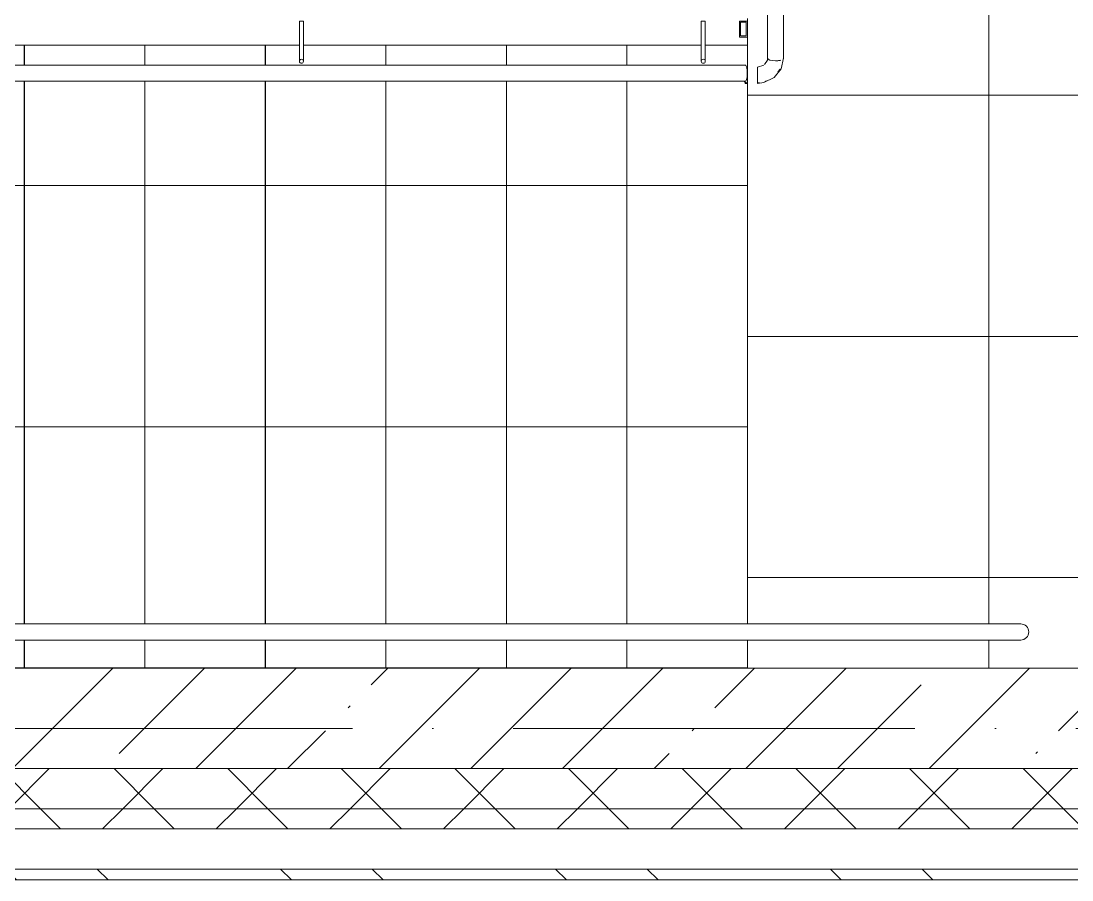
# Model space of a CAD drawing. Header units: millimetres. Extents: x -6467 to 106027, y -7090 to 195095.
# Drawn here: x 85801 to 88417, y 100418 to 102555 of the extents above; entities that cross this region are included whole.
import ezdxf

# ---------------------------------------------------------------- set-up
doc = ezdxf.new("R2010")
doc.units = ezdxf.units.MM
doc.linetypes.add('50_200_ШТРИХ_1Т_ш5_п1_п1_', pattern=[1400, 1000, -200, 0, -200])
for name, color, linetype, lineweight in [('A-WALL', 7, 'Continuous', 5), ('A-WALL-FNSH-1', 7, 'Continuous', 5), ('Ограждение', 7, 'Continuous', 9), ('Ограждение-1', 7, 'Continuous', 20)]:
    doc.layers.add(name, color=color, linetype=linetype, lineweight=lineweight)
for name, color, linetype, lineweight, true_color in [('A-WALL-2', 7, 'Continuous', 5, 0xaaaaaa), ('S-STRS-1', 7, 'Continuous', 9, 0xaaaaaa), ('S-STRS-2', 7, 'Continuous', 5, 0xbfbfbf), ('Оси-3', 7, '50_200_ШТРИХ_1Т_ш5_п1_п1_', 9, 0xaaaaaa)]:
    doc.layers.add(name, color=color, linetype=linetype, lineweight=lineweight, true_color=true_color)
pattern_1 = [(0, (87609.45, 100945.1), (0, 600), []), (90, (87609.45, 100945.1), (-600, 4e-14), [])]
pattern_2 = [(45, (109.45, 102614.03), (-141.42136, 141.42136), []), (135, (109.45, 102614.03), (-141.42136, -141.42136), [])]

# ---------------------------------------------------------------- blocks, each defined once
blk = doc.blocks.new('О_Элемент поручня_Пристенный_Двухуровневый_Труба_ГОСТ 87321 - О_Элемент поручня_Пристенный_Двухуровневый_Труба_ГОСТ 8732-78 2-20512541-АИ_План этажа Радиаторы_3')
at = {"layer": 'Ограждение'}
for p, q in [((280, 40), (-4640, 40)), ((-4640, 0), (280, 0))]:
    blk.add_line(p, q, dxfattribs=at)
blk.add_arc((280, 20), 20, 270, 90, dxfattribs=at)
blk = doc.blocks.new('О_Элемент ограждения_Обод_Труба_ГОСТ 8645-68 - О_Элемент ограждения_Обод_Труба_ГОСТ 8645-68-V96-АИ_План этажа Радиаторы_3')
at = {"layer": 'Ограждение-1'}
for p, q in [((-20, -20), (-20, 20)), ((-20, 20), (0, 20)), ((-17, 17), (-17, -17)), ((-3, 17), (-17, 17)), ((-3, -17), (-3, 17)), ((0, 20), (0, -20)), ((0, -20), (-20, -20)), ((-17, -17), (-3, -17))]:
    blk.add_line(p, q, dxfattribs=at)
blk = doc.blocks.new('О_Кронштейн_Форма Г_Круг_ГОСТ 2590-2006 - О_Кронштейн_Форма Г_Круг_ГОСТ 2590-2006-18996168-АИ_План этажа Радиаторы_3')
at = {"layer": 'Ограждение'}
for p, q in [((11435, 56966), (11435, 57041)), ((11440, 57041), (11435, 57041)), ((11445, 57041), (11440, 57041)), ((11445, 57041), (11445, 56966))]:
    blk.add_line(p, q, dxfattribs=at)
at = {"layer": 'Ограждение', "flags": 128}
for points in [[(11435, 56941), (11435, 56947.2), (11435, 56962.5), (11435, 56966)], [(11445, 56966), (11445, 56949.7), (11445, 56941.3), (11445, 56941)]]:
    blk.add_lwpolyline(points, dxfattribs=at)
at = {"layer": 'Ограждение'}
for start, end in [(90, 270), (270, 90)]:
    blk.add_arc((11440, 56941), 5, start, end, dxfattribs=at)
blk = doc.blocks.new('О_Элемент поручня_Маршевый_Труба_ГОСТ 8732-78 - О_Элемент поручня_Маршевый_Труба_ГОСТ 8732-78-26169598-АИ_План этажа Радиаторы_3')
at = {"layer": 'Ограждение'}
for p, q in [((-13.2, 0), (-3902.6, 0)), ((-3902.6, -40), (-13.2, -40))]:
    blk.add_line(p, q, dxfattribs=at)
at = {"layer": 'Ограждение', "flags": 128}
for points in [[(-8.4, -20), (-8.6, -15.5), (-8.9, -11.3), (-9.5, -7.5), (-10.2, -4.4), (-11.1, -2), (-12.1, -0.5), (-13.2, 0)], [(-13.2, -40), (-12.1, -39.5), (-11.1, -38), (-10.2, -35.6), (-9.5, -32.5), (-8.9, -28.7), (-8.6, -24.5), (-8.4, -20)]]:
    blk.add_lwpolyline(points, dxfattribs=at)
blk = doc.blocks.new('О_Кронштейн_Форма Г_Круг_ГОСТ 2590-2006 - О_Кронштейн_Форма Г_Круг_ГОСТ 2590-2006-V99-АИ_План этажа Радиаторы_3')
at = {"layer": 'Ограждение'}
for p, q in [((10435, 56966), (10435, 57041)), ((10435.2, 57041), (10435, 57041)), ((10445, 57041), (10444.8, 57041)), ((10445, 57041), (10445, 56966))]:
    blk.add_line(p, q, dxfattribs=at)
at = {"layer": 'Ограждение', "flags": 128}
for points in [[(10435, 56941), (10435, 56947.2), (10435, 56962.5), (10435, 56966)], [(10445, 56966), (10445, 56949.7), (10445, 56941.3), (10445, 56941)]]:
    blk.add_lwpolyline(points, dxfattribs=at)
at = {"layer": 'Ограждение'}
for start, end in [(165, 210), (120, 135), (315, 45)]:
    blk.add_arc((10440, 56941), 5, start, end, dxfattribs=at)
blk = doc.blocks.new('О_Элемент поручня_Маршевый_Труба_ГОСТ 1 - О_Элемент поручня_Маршевый_Труба_ГОСТ 8732-78 2-V142-АИ_План этажа Радиаторы_3')
at = {"layer": 'Ограждение'}
for p, q in [((-371.3, 40), (-6.4, 40)), ((-6.4, 0), (-371.3, 0))]:
    blk.add_line(p, q, dxfattribs=at)
for centre, start_param, end_param in [((-371.3, 20), 0, 0.261799), ((-371.3, 20), 5.834386, 6.283185), ((-371.3, 20), 4.712389, 5.385587), ((-6.4, 20), 5.834386, 6.283185), ((-6.4, 20), 5.239328, 5.385587), ((-6.4, 20), 4.975125, 5.161188), ((-371.3, 20), 2.917193, 3.141593), ((-371.3, 20), 3.141593, 4.712389), ((-6.4, 20), 3.141593, 4.712389), ((-6.4, 20), 4.712389, 4.936788)]:
    blk.add_ellipse(centre, major_axis=(0, 20), ratio=0.322266, start_param=start_param, end_param=end_param, dxfattribs=at)
blk = doc.blocks.new('О_Элемент поручня_Загиб_Труба_ГОСТ 1 - О_Элемент поручня_Загиб_Труба_ГОСТ 8732-78 2-V143-АИ_План этажа Радиаторы_3')
at = {"layer": 'Ограждение'}
for p, q in [((87525, -174), (87540.7, -168.9)), ((87525, -174), (87525, -176.1)), ((87525, -175.1), (87525, -200.4)), ((87525, -176.5), (87525, -175.5)), ((87581.3, -179), (87575.8, -185.6)), ((87525, -200.4), (87525, -214)), ((87546.4, -207.7), (87543.3, -209.1)), ((87529.3, -212), (87525, -212.5)), ((87525, -212.5), (87525, -212.2))]:
    blk.add_line(p, q, dxfattribs=at)
at = {"layer": 'Ограждение', "flags": 128}
for points in [[(87590, -151.4), (87583.8, -178.2), (87566.3, -199.8), (87540.9, -212.1), (87525, -214)], [(87542.1, -167.1), (87549.5, -156), (87550, -151.4)]]:
    blk.add_lwpolyline(points, dxfattribs=at)
at = {"layer": 'Ограждение'}
blk.add_ellipse((87570, -151.4), major_axis=(-20, 0), ratio=0.322266, start_param=0, end_param=1.570796, dxfattribs=at)
blk = doc.blocks.new('О_Элемент поручня_Площадочный_Одноуровневый_ГОСТ 1 - О_Элемент поручня_Площадочный_Одноуровневый_ГОСТ 8732-78 2-26200877-АИ_План этажа Радиаторы_3')
at = {"layer": 'Ограждение'}
for p, q in [((9.4, 37.3), (9.4, 40)), ((9.4, 20), (9.4, 40)), ((9.4, 38.5), (9.4, 36)), ((4.7, 0), (9.4, 0)), ((9.4, 0), (9.4, 20)), ((9.4, 2.1), (9.4, 1.5)), ((9.4, 0), (9.4, 2))]:
    blk.add_line(p, q, dxfattribs=at)
at = {"layer": 'Ограждение', "flags": 128}
for points in [[(1.8, 4.4), (2.7, 2), (3.7, 0.5), (4.7, 0)], [(6.3, 2.7), (5.2, 1.6), (4.2, 1.6), (3.2, 2.7)], [(4.7, 0), (5.8, 0.5), (6.8, 2)]]:
    blk.add_lwpolyline(points, dxfattribs=at)

msp = doc.modelspace()

# ---------------------------------------------------------------- hatches: boundary and pattern name
at = {"layer": 'A-WALL'}
h = msp.add_hatch(dxfattribs=at)
h.set_pattern_fill('FP_1', color=256, style=0, pattern_type=2)
h.set_pattern_definition([(45, (109.45, 102614.03), (-228.0985, 228.0985), []), (45, (337.55, 102614.03), (-228.0985, 228.0985), [403.225, -80.645, 6.706, -73.939])])
h.paths.add_polyline_path([(89109.4, 100695.1), (89109.4, 100945.1), (82709.4, 100945.1), (82709.4, 100695.1), (88892.1, 100695.1)])
h.paths.add_polyline_path([(81514.4, 100695.1), (81709.4, 100695.1), (81709.4, 100945.1), (81514.4, 100945.1)])
h = msp.add_hatch(dxfattribs=at)
h.set_pattern_fill('FP_122', color=256, style=0, pattern_type=2)
h.set_pattern_definition(pattern_2)
h.paths.add_polyline_path([(101359.4, 100595.1), (101359.4, 100695.1), (92174.7, 100695.1), (92174.7, 100595.1), (101298.3, 100595.1)])
h.paths.add_polyline_path([(89719.2, 100595.1), (90474.7, 100595.1), (90474.7, 100695.1), (82634.4, 100695.1), (82634.4, 100595.1), (88892.1, 100595.1)])
h.paths.add_polyline_path([(81509.4, 100595.1), (81784.4, 100595.1), (81784.4, 100695.1), (80509.4, 100695.1), (80509.4, 100595.1), (81448.4, 100595.1)])
h.paths.add_polyline_path([(75658.9, 100595.1), (75869.4, 100595.1), (75869.4, 100695.1), (74569.4, 100695.1), (74569.4, 100595.1), (74831.8, 100595.1)])
h.paths.add_polyline_path([(77726.6, 100595.1), (78809.4, 100595.1), (78809.4, 100695.1), (77569.4, 100695.1), (77569.4, 100595.1)])
h.paths.add_polyline_path([(71009.4, 100595.1), (72869.4, 100595.1), (72869.4, 100695.1), (71009.4, 100695.1), (71009.4, 100597.6)])
h.paths.add_polyline_path([(65733.9, 100595.1), (66309.4, 100595.1), (66309.4, 100695.1), (65009.4, 100695.1), (65009.4, 100595.1), (65320.4, 100595.1)])
h.paths.add_polyline_path([(68215.2, 100595.1), (69309.4, 100595.1), (69309.4, 100695.1), (68009.4, 100695.1), (68009.4, 100595.1)])
h.paths.add_polyline_path([(59944.4, 100595.1), (60309.4, 100595.1), (60309.4, 100695.1), (59009.4, 100695.1), (59009.4, 100595.1), (59117.3, 100595.1)])
h.paths.add_polyline_path([(62009.4, 100595.1), (63309.4, 100595.1), (63309.4, 100695.1), (62009.4, 100695.1), (62009.4, 100597.6)])
h.paths.add_polyline_path([(57309.4, 100595.1), (57309.4, 100695.1), (56009.4, 100695.1), (56009.4, 100595.1), (57049.6, 100595.1)])
h.paths.add_polyline_path([(54154.8, 100595.1), (54309.4, 100595.1), (54309.4, 100695.1), (53009.4, 100695.1), (53009.4, 100595.1), (53327.7, 100595.1)])
h.paths.add_polyline_path([(51260, 100595.1), (51309.4, 100595.1), (51309.4, 100695.1), (50009.4, 100695.1), (50009.4, 100595.1), (50846.5, 100595.1)])
h.paths.add_polyline_path([(47124.7, 100595.1), (48309.4, 100595.1), (48309.4, 100695.1), (47014.4, 100695.1), (47014.4, 100595.1)])
h.paths.add_polyline_path([(45314.4, 100595.1), (45314.4, 100695.1), (44008.8, 100695.1), (44008.8, 100595.1), (45057, 100595.1)])
h.paths.add_polyline_path([(39267.4, 100595.1), (39309.4, 100595.1), (39309.4, 100695.1), (37709.4, 100695.1), (37709.4, 100595.1), (38440.3, 100595.1)])
h.paths.add_polyline_path([(41748.6, 100595.1), (42308.8, 100595.1), (42308.8, 100695.1), (41009.4, 100695.1), (41009.4, 100595.1), (41335.1, 100595.1)])
h.paths.add_polyline_path([(35959.1, 100595.1), (36009.4, 100595.1), (36009.4, 100695.1), (34709.4, 100695.1), (34709.4, 100595.1), (35132, 100595.1)])
h.paths.add_polyline_path([(33009.4, 100595.1), (33009.4, 100695.1), (31709.4, 100695.1), (31709.4, 100595.1), (32650.8, 100595.1)])
h.paths.add_polyline_path([(28928.9, 100595.1), (30009.4, 100595.1), (30009.4, 100695.1), (28709.4, 100695.1), (28709.4, 100595.1)])
h.paths.add_polyline_path([(23966.4, 100595.1), (24009.4, 100595.1), (24009.4, 100695.1), (22709.4, 100695.1), (22709.4, 100595.1), (23552.9, 100595.1)])
h.paths.add_polyline_path([(26034.1, 100595.1), (27009.4, 100595.1), (27009.4, 100695.1), (25709.4, 100695.1), (25709.4, 100595.1)])
h.paths.add_polyline_path([(14041.5, 100595.1), (15069.4, 100595.1), (15069.4, 100695.1), (13769.4, 100695.1), (13769.4, 100595.1)])
h.paths.add_polyline_path([(11146.7, 100595.1), (12894.4, 100595.1), (12894.4, 100695.1), (7434.8, 100695.1), (7434.8, 100595.1), (10319.6, 100595.1)])
h.paths.add_polyline_path([(6184.3, 100595.1), (6559.8, 100595.1), (6559.8, 100695.1), (-2440.6, 100695.1), (-2440.6, 100595.1), (2875.9, 100595.1)])
h = msp.add_hatch(dxfattribs=at)
h.set_pattern_fill('FP_122', color=256, style=0, pattern_type=2)
h.set_pattern_definition(pattern_2)
h.paths.add_polyline_path([(101459.4, 100545.1), (101459.4, 100595.1), (92174.7, 100595.1), (92174.7, 100545.1), (101359.4, 100545.1)])
h.paths.add_polyline_path([(88892.1, 100545.1), (90474.7, 100545.1), (90474.7, 100595.1), (82634.4, 100595.1), (82634.4, 100545.1), (85583.8, 100545.1)])
h.paths.add_polyline_path([(81034.9, 100545.1), (81784.4, 100545.1), (81784.4, 100595.1), (80509.4, 100595.1), (80509.4, 100545.1), (80621.3, 100545.1)])
h.paths.add_polyline_path([(78553.6, 100545.1), (78809.4, 100545.1), (78809.4, 100595.1), (77569.4, 100595.1), (77569.4, 100545.1), (78140.1, 100545.1)])
h.paths.add_polyline_path([(72869.4, 100545.1), (72869.4, 100595.1), (71009.4, 100595.1), (71009.4, 100545.1), (72764.1, 100545.1)])
h.paths.add_polyline_path([(74569.4, 100545.1), (75869.4, 100545.1), (75869.4, 100595.1), (74569.4, 100595.1)])
h.paths.add_polyline_path([(68009.4, 100545.1), (69309.4, 100545.1), (69309.4, 100595.1), (68009.4, 100595.1)])
h.paths.add_polyline_path([(66309.4, 100545.1), (66309.4, 100595.1), (65009.4, 100595.1), (65009.4, 100545.1), (66147.5, 100545.1)])
h.paths.add_polyline_path([(63252.7, 100545.1), (63309.4, 100545.1), (63309.4, 100595.1), (62009.4, 100595.1), (62009.4, 100545.1), (62425.6, 100545.1)])
h.paths.add_polyline_path([(56009.4, 100545.1), (57309.4, 100545.1), (57309.4, 100595.1), (56009.4, 100595.1)])
h.paths.add_polyline_path([(59009.4, 100545.1), (60309.4, 100545.1), (60309.4, 100595.1), (59009.4, 100595.1)])
h.paths.add_polyline_path([(51309.4, 100545.1), (51309.4, 100595.1), (50009.4, 100595.1), (50009.4, 100545.1), (51260, 100545.1)])
h.paths.add_polyline_path([(53009.4, 100545.1), (54309.4, 100545.1), (54309.4, 100595.1), (53009.4, 100595.1)])
h.paths.add_polyline_path([(45057, 100545.1), (45314.4, 100545.1), (45314.4, 100595.1), (44008.8, 100595.1), (44008.8, 100545.1), (44229.9, 100545.1)])
h.paths.add_polyline_path([(47951.7, 100545.1), (48309.4, 100545.1), (48309.4, 100595.1), (47014.4, 100595.1), (47014.4, 100545.1), (47538.2, 100545.1)])
h.paths.add_polyline_path([(41009.4, 100545.1), (42308.8, 100545.1), (42308.8, 100595.1), (41009.4, 100595.1)])
h.paths.add_polyline_path([(37709.4, 100545.1), (39309.4, 100545.1), (39309.4, 100595.1), (37709.4, 100595.1)])
h.paths.add_polyline_path([(36009.4, 100545.1), (36009.4, 100595.1), (34709.4, 100595.1), (34709.4, 100545.1), (35959.1, 100545.1)])
h.paths.add_polyline_path([(29756, 100545.1), (30009.4, 100545.1), (30009.4, 100595.1), (28709.4, 100595.1), (28709.4, 100545.1), (29342.5, 100545.1)])
h.paths.add_polyline_path([(31823.7, 100545.1), (33009.4, 100545.1), (33009.4, 100595.1), (31709.4, 100595.1), (31709.4, 100545.1)])
h.paths.add_polyline_path([(27009.4, 100545.1), (27009.4, 100595.1), (25709.4, 100595.1), (25709.4, 100545.1), (26861.2, 100545.1)])
h.paths.add_polyline_path([(23966.4, 100545.1), (24009.4, 100545.1), (24009.4, 100595.1), (22709.4, 100595.1), (22709.4, 100545.1), (23552.9, 100545.1)])
h.paths.add_polyline_path([(14868.6, 100545.1), (15069.4, 100545.1), (15069.4, 100595.1), (13769.4, 100595.1), (13769.4, 100545.1), (14455, 100545.1)])
h.paths.add_polyline_path([(12800.9, 100545.1), (12894.4, 100545.1), (12894.4, 100595.1), (7434.8, 100595.1), (7434.8, 100545.1), (11146.7, 100545.1)])
h.paths.add_polyline_path([(6184.3, 100545.1), (6559.8, 100545.1), (6559.8, 100595.1), (-2490.6, 100595.1), (-2490.6, 100545.1), (2875.9, 100545.1)])
at = {"layer": 'A-WALL-2'}
h = msp.add_hatch(dxfattribs=at)
h.set_pattern_fill('FP_121', color=256, style=0, pattern_type=2)
h.set_pattern_definition([(135, (109.45, 102614.03), (-342.1478, -342.1478), []), (135, (337.55, 102614.03), (-342.1478, -342.1478), [])])
h.paths.add_polyline_path([(101509.4, 100418.1), (101609.4, 100418.1), (101609.4, 100445.1), (92174.7, 100445.1), (92174.7, 100418.1), (101459.4, 100418.1)])
h.paths.add_polyline_path([(89719.2, 100418.1), (90474.7, 100418.1), (90474.7, 100445.1), (82634.4, 100445.1), (82634.4, 100418.1), (88892.1, 100418.1)])
h.paths.add_polyline_path([(81784.4, 100418.1), (81784.4, 100445.1), (80509.4, 100445.1), (80509.4, 100418.1), (81448.4, 100418.1)])
h.paths.add_polyline_path([(77726.6, 100418.1), (78809.4, 100418.1), (78809.4, 100445.1), (77569.4, 100445.1), (77569.4, 100418.1)])
h.paths.add_polyline_path([(75869.4, 100418.1), (75869.4, 100445.1), (74569.4, 100445.1), (74569.4, 100418.1), (75658.9, 100418.1)])
h.paths.add_polyline_path([(71009.4, 100418.1), (72869.4, 100418.1), (72869.4, 100445.1), (71009.4, 100445.1)])
h.paths.add_polyline_path([(66147.5, 100418.1), (66309.4, 100418.1), (66309.4, 100445.1), (65009.4, 100445.1), (65009.4, 100418.1), (65733.9, 100418.1)])
h.paths.add_polyline_path([(69042.2, 100418.1), (69309.4, 100418.1), (69309.4, 100445.1), (68009.4, 100445.1), (68009.4, 100418.1), (68215.2, 100418.1)])
h.paths.add_polyline_path([(63309.4, 100418.1), (63309.4, 100445.1), (62009.4, 100445.1), (62009.4, 100418.1), (63252.7, 100418.1)])
h.paths.add_polyline_path([(60309.4, 100418.1), (60309.4, 100445.1), (59009.4, 100445.1), (59009.4, 100418.1), (59944.4, 100418.1)])
h.paths.add_polyline_path([(57049.6, 100418.1), (57309.4, 100418.1), (57309.4, 100445.1), (56009.4, 100445.1), (56009.4, 100418.1), (56636.1, 100418.1)])
h.paths.add_polyline_path([(54154.8, 100418.1), (54309.4, 100418.1), (54309.4, 100445.1), (53009.4, 100445.1), (53009.4, 100418.1), (53327.7, 100418.1)])
h.paths.add_polyline_path([(51260, 100418.1), (51309.4, 100418.1), (51309.4, 100445.1), (50009.4, 100445.1), (50009.4, 100418.1), (50846.5, 100418.1)])
h.paths.add_polyline_path([(47124.7, 100418.1), (48309.4, 100418.1), (48309.4, 100445.1), (47014.4, 100445.1), (47014.4, 100418.1)])
h.paths.add_polyline_path([(45057, 100418.1), (45314.4, 100418.1), (45314.4, 100445.1), (44008.8, 100445.1), (44008.8, 100418.1), (44229.9, 100418.1)])
h.paths.add_polyline_path([(42308.8, 100418.1), (42308.8, 100445.1), (41009.4, 100445.1), (41009.4, 100418.1), (42162.2, 100418.1)])
h.paths.add_polyline_path([(39309.4, 100418.1), (39309.4, 100445.1), (37709.4, 100445.1), (37709.4, 100418.1), (39267.4, 100418.1)])
h.paths.add_polyline_path([(34709.4, 100418.1), (36009.4, 100418.1), (36009.4, 100445.1), (34709.4, 100445.1)])
h.paths.add_polyline_path([(31823.7, 100418.1), (33009.4, 100418.1), (33009.4, 100445.1), (31709.4, 100445.1), (31709.4, 100418.1)])
h.paths.add_polyline_path([(30009.4, 100418.1), (30009.4, 100445.1), (28709.4, 100445.1), (28709.4, 100418.1), (29756, 100418.1)])
h.paths.add_polyline_path([(23552.9, 100418.1), (24009.4, 100418.1), (24009.4, 100445.1), (22709.4, 100445.1), (22709.4, 100418.1), (22725.8, 100418.1)])
h.paths.add_polyline_path([(25709.4, 100418.1), (27009.4, 100418.1), (27009.4, 100445.1), (25709.4, 100445.1)])
h.paths.add_polyline_path([(14041.5, 100418.1), (15069.4, 100418.1), (15069.4, 100445.1), (13769.4, 100445.1), (13769.4, 100418.1)])
h.paths.add_polyline_path([(10319.6, 100418.1), (12894.4, 100418.1), (12894.4, 100445.1), (7434.8, 100445.1), (7434.8, 100418.1), (9492.6, 100418.1)])
h.paths.add_polyline_path([(6184.3, 100418.1), (6559.8, 100418.1), (6559.8, 100445.1), (-2617.6, 100445.1), (-2617.6, 100418.1), (2875.9, 100418.1)])
at = {"layer": 'S-STRS-2'}
h = msp.add_hatch(dxfattribs=at)
h.set_pattern_fill('FP_9', color=256, style=0, pattern_type=2)
h.set_pattern_definition([(180, (87609.45, 103570.1), (7e-14, -600), []), (270, (87609.45, 103570.1), (600, 4e-14), [])])
h.paths.add_polyline_path([(87609.4, 100945.1), (89109.4, 100945.1), (89109.4, 104345.1), (87609.4, 104345.1), (87609.4, 102729.9), (87654.4, 102728.6), (87654.4, 102720.2), (87609.4, 102720.2), (87610.7, 102569.9), (87654.4, 102568.6), (87654.4, 102560.2), (87609.4, 102560.2), (87609.4, 101055.1), (88294.6, 101054.4), (88306.8, 101045.1), (88306.8, 101027.3), (88299.4, 101017.8), (88289.4, 101015.1), (87609.4, 101015.1)])
h.paths.add_polyline_path([(87646.9, 102886.7), (87646.9, 102888.7), (87653.5, 102886.8), (87649.2, 102886.3)])
h.paths.add_polyline_path([(87671.4, 102413.2), (87671, 102411.3), (87671, 102412.9)])
h.paths.add_polyline_path([(87634.4, 102401.6), (87634.4, 102402.5), (87634.4, 102437.1), (87634.4, 102439), (87649, 102444.1), (87653.9, 102446.7), (87654.4, 102442.9), (87658.9, 102449.4), (87659.4, 102462.6), (87661.6, 102833.2), (87661.6, 102835.5), (87657.4, 102840.5), (87652.4, 102844.8), (87643.8, 102850.1), (87640.8, 102853), (87635.9, 102854.7), (87626.7, 102857), (87625.4, 102870.2), (87627.2, 102885.3), (87634.4, 102885.3), (87634.4, 102889.1), (87661, 102881.8), (87677.7, 102871), (87689.6, 102856.3), (87695.5, 102843.2), (87698.7, 102826.1), (87699.4, 102821.1), (87697.2, 102450.1), (87693.5, 102439.9), (87684.8, 102427.6), (87675.4, 102415.9), (87658.7, 102407.1), (87644.8, 102401.9), (87637.2, 102401.9)])
h.paths.add_polyline_path([(87646.4, 102850.1), (87643.8, 102852), (87645.8, 102850.5)])
h = msp.add_hatch(dxfattribs=at)
h.set_pattern_fill('FP_10', color=256, style=0, pattern_type=2)
h.set_pattern_definition(pattern_1)
h.paths.add_polyline_path([(85583.8, 100945.1), (85809.4, 100945.1), (85809.4, 101015.1), (85509.4, 101015.1), (85509.4, 100945.1)])
h.paths.add_polyline_path([(85509.4, 101055.1), (85809.4, 101055.1), (85809.4, 102405.1), (85509.4, 102405.1), (85509.4, 101652.3)])
h.paths.add_polyline_path([(85620.2, 102445.1), (85809.4, 102445.1), (85809.4, 102495.1), (85604.3, 102495.1), (85603, 102480.1), (85594.6, 102480.1), (85594.6, 102495.1), (85509.4, 102495.1), (85509.4, 102445.1), (85604.4, 102445.1)])
h.paths.add_polyline_path([(85599.4, 102450.1), (85595.9, 102453.2), (85595.9, 102457.4), (85601.9, 102459.4), (85601.5, 102450.9), (85600.7, 102450.6)])
h.paths.add_polyline_path([(85604.4, 102464.8), (85595.1, 102468.8), (85596.9, 102471), (85603.7, 102469.2), (85604.3, 102465.7)])
h = msp.add_hatch(dxfattribs=at)
h.set_pattern_fill('FP_10', color=256, style=0, pattern_type=2)
h.set_pattern_definition(pattern_1)
h.paths.add_polyline_path([(86109.4, 100945.1), (86109.4, 101015.1), (85809.4, 101015.1), (85809.4, 100945.1)])
h.paths.add_polyline_path([(86109.4, 101055.1), (86109.4, 102405.1), (85809.4, 102405.1), (85809.4, 101055.1)])
h.paths.add_polyline_path([(85997.4, 102445.1), (86109.4, 102445.1), (86109.4, 102495.1), (85809.4, 102495.1), (85809.4, 102445.1)])
h = msp.add_hatch(dxfattribs=at)
h.set_pattern_fill('FP_10', color=256, style=0, pattern_type=2)
h.set_pattern_definition(pattern_1)
h.paths.add_polyline_path([(86109.4, 100945.1), (86409.4, 100945.1), (86409.4, 101015.1), (86109.4, 101015.1)])
h.paths.add_polyline_path([(86109.4, 101055.1), (86409.4, 101055.1), (86409.4, 102405.1), (86109.4, 102405.1), (86109.4, 101652.3)])
h.paths.add_polyline_path([(86109.4, 102445.1), (86409.4, 102445.1), (86409.4, 102495.1), (86109.4, 102495.1)])
h = msp.add_hatch(dxfattribs=at)
h.set_pattern_fill('FP_10', color=256, style=0, pattern_type=2)
h.set_pattern_definition(pattern_1)
h.paths.add_polyline_path([(86709.4, 100945.1), (86709.4, 101015.1), (86409.4, 101015.1), (86409.4, 100945.1)])
h.paths.add_polyline_path([(86409.4, 101055.1), (86709.4, 101055.1), (86709.4, 102405.1), (86409.4, 102405.1), (86409.4, 101652.3)])
h.paths.add_polyline_path([(86409.4, 102445.1), (86709.4, 102445.1), (86709.4, 102495.1), (86504.3, 102495.1), (86503, 102480.1), (86494.6, 102480.1), (86494.6, 102495.1), (86409.4, 102495.1)])
h.paths.add_polyline_path([(86499.4, 102450.1), (86495.9, 102453.2), (86495.9, 102457.4), (86501.9, 102459.4), (86501.5, 102450.9), (86500.7, 102450.6)])
h.paths.add_polyline_path([(86504.4, 102464.8), (86495.1, 102468.8), (86496.9, 102471), (86503.7, 102469.2), (86504.3, 102465.7)])
h = msp.add_hatch(dxfattribs=at)
h.set_pattern_fill('FP_10', color=256, style=0, pattern_type=2)
h.set_pattern_definition(pattern_1)
h.paths.add_polyline_path([(86709.4, 100945.1), (87009.4, 100945.1), (87009.4, 101015.1), (86709.4, 101015.1)])
h.paths.add_polyline_path([(87009.4, 101055.1), (87009.4, 102405.1), (86709.4, 102405.1), (86709.4, 101055.1)])
h.paths.add_polyline_path([(86824.4, 102445.1), (87009.4, 102445.1), (87009.4, 102495.1), (86709.4, 102495.1), (86709.4, 102445.1)])
h = msp.add_hatch(dxfattribs=at)
h.set_pattern_fill('FP_10', color=256, style=0, pattern_type=2)
h.set_pattern_definition(pattern_1)
h.paths.add_polyline_path([(87309.4, 100945.1), (87309.4, 101015.1), (87009.4, 101015.1), (87009.4, 100945.1)])
h.paths.add_polyline_path([(87009.4, 101055.1), (87309.4, 101055.1), (87309.4, 102405.1), (87009.4, 102405.1), (87009.4, 101652.3)])
h.paths.add_polyline_path([(87309.4, 102445.1), (87309.4, 102495.1), (87009.4, 102495.1), (87009.4, 102445.1), (87238, 102445.1)])
h = msp.add_hatch(dxfattribs=at)
h.set_pattern_fill('FP_10', color=256, style=0, pattern_type=2)
h.set_pattern_definition(pattern_1)
h.paths.add_polyline_path([(87309.4, 100945.1), (87609.4, 100945.1), (87609.4, 101015.1), (87309.4, 101015.1)])
h.paths.add_polyline_path([(87609.4, 101055.1), (87609.4, 102495.1), (87504.3, 102495.1), (87503, 102480.1), (87494.6, 102480.1), (87494.6, 102495.1), (87309.4, 102495.1), (87309.4, 102445.1), (87606.2, 102443.1), (87609.4, 102428.7), (87607.1, 102403.2), (87599.8, 102405.1), (87309.4, 102405.1), (87309.4, 101055.1)])
h.paths.add_polyline_path([(87499.4, 102450.1), (87495.9, 102453.2), (87495.9, 102457.4), (87501.9, 102459.4), (87501.5, 102450.9), (87500.7, 102450.6)])
h.paths.add_polyline_path([(87504.4, 102464.8), (87495.1, 102468.8), (87496.9, 102471), (87503.7, 102469.2), (87504.3, 102465.7)])

# ---------------------------------------------------------------- linework, layer by layer
at = {"layer": 'A-WALL'}
for p, q in [((89109.4, 100945.1), (82709.4, 100945.1)), ((82634.4, 100595.1), (90474.7, 100595.1)), ((82634.4, 100545.1), (90474.7, 100545.1)), ((82634.4, 100445.1), (90474.7, 100445.1))]:
    msp.add_line(p, q, dxfattribs=at)
at = {"layer": 'A-WALL-FNSH-1'}
for p, q in [((89109.4, 100695.1), (82634.4, 100695.1)), ((82634.4, 100418.1), (90474.7, 100418.1))]:
    msp.add_line(p, q, dxfattribs=at)
at = {"layer": 'S-STRS-1'}
for p, q in [((87609.4, 102561), (87609.4, 102555.1)), ((87609.4, 102515.1), (87609.4, 102495.1)), ((85809.4, 102495.1), (85603.8, 102495.1)), ((86109.4, 102495.1), (85809.4, 102495.1)), ((85809.4, 102444.6), (85809.4, 102495.1)), ((85809.4, 102444.6), (85809.4, 102495.1)), ((86409.4, 102495.1), (86109.4, 102495.1)), ((86109.4, 102444.6), (86109.4, 102495.1)), ((86109.4, 102444.6), (86109.4, 102495.1)), ((86495.3, 102495.1), (86409.4, 102495.1)), ((86409.4, 102444.6), (86409.4, 102495.1)), ((86409.4, 102444.6), (86409.4, 102495.1)), ((86709.4, 102495.1), (86503.8, 102495.1)), ((87009.4, 102495.1), (86709.4, 102495.1)), ((86709.4, 102444.6), (86709.4, 102495.1)), ((86709.4, 102444.6), (86709.4, 102495.1)), ((87309.4, 102495.1), (87009.4, 102495.1)), ((87009.4, 102444.6), (87009.4, 102495.1)), ((87009.4, 102444.6), (87009.4, 102495.1)), ((87495.3, 102495.1), (87309.4, 102495.1)), ((87309.4, 102444.6), (87309.4, 102495.1)), ((87309.4, 102444.6), (87309.4, 102495.1)), ((87609.4, 102495.1), (87503.8, 102495.1)), ((87609.4, 102435.7), (87609.4, 102495.1)), ((87609.4, 102435.7), (87609.4, 102495.1)), ((85809.4, 101055.1), (85809.4, 102405.6)), ((85809.4, 101055.1), (85809.4, 102405.6)), ((86109.4, 101055.1), (86109.4, 102405.6)), ((86109.4, 101055.1), (86109.4, 102405.6)), ((86409.4, 101055.1), (86409.4, 102405.6)), ((86409.4, 101055.1), (86409.4, 102405.6)), ((86709.4, 101055.1), (86709.4, 102405.6)), ((86709.4, 101055.1), (86709.4, 102405.6)), ((87009.4, 101055.1), (87009.4, 102405.6)), ((87009.4, 101055.1), (87009.4, 102405.6)), ((87309.4, 101055.1), (87309.4, 102405.6)), ((87309.4, 101055.1), (87309.4, 102405.6)), ((87609.4, 101055.1), (87609.4, 102402.7)), ((87609.4, 101055.1), (87609.4, 102402.7)), ((85809.4, 100945.1), (85809.4, 101015.1)), ((85809.4, 100945.1), (85809.4, 101015.1)), ((86109.4, 100945.1), (86109.4, 101015.1)), ((86109.4, 100945.1), (86109.4, 101015.1)), ((86409.4, 100945.1), (86409.4, 101015.1)), ((86409.4, 100945.1), (86409.4, 101015.1)), ((86709.4, 100945.1), (86709.4, 101015.1)), ((86709.4, 100945.1), (86709.4, 101015.1)), ((87009.4, 100945.1), (87009.4, 101015.1)), ((87009.4, 100945.1), (87009.4, 101015.1)), ((87309.4, 100945.1), (87309.4, 101015.1)), ((87309.4, 100945.1), (87309.4, 101015.1)), ((87609.4, 100945.1), (87609.4, 101015.1)), ((87609.4, 100945.1), (87609.4, 101015.1))]:
    msp.add_line(p, q, dxfattribs=at)
at = {"layer": 'Оси-3'}
msp.add_line((104827.4, 100795.1), (-5157.9, 100795.1), dxfattribs=at)

# ---------------------------------------------------------------- block references
at = {"layer": 'Ограждение', "rotation": 269.9999999999999}
msp.add_blockref('О_Элемент поручня_Маршевый_Труба_ГОСТ 1 - О_Элемент поручня_Маршевый_Труба_ГОСТ 8732-78 2-V142-АИ_План этажа Радиаторы_3', (87659.4, 102456.2), dxfattribs=at)
at = {"layer": 'Ограждение'}
for name, p in [('О_Кронштейн_Форма Г_Круг_ГОСТ 2590-2006 - О_Кронштейн_Форма Г_Круг_ГОСТ 2590-2006-V99-АИ_План этажа Радиаторы_3', (76059.4, 45514)), ('О_Кронштейн_Форма Г_Круг_ГОСТ 2590-2006 - О_Кронштейн_Форма Г_Круг_ГОСТ 2590-2006-18996168-АИ_План этажа Радиаторы_3', (75059.4, 45514)), ('О_Кронштейн_Форма Г_Круг_ГОСТ 2590-2006 - О_Кронштейн_Форма Г_Круг_ГОСТ 2590-2006-18996168-АИ_План этажа Радиаторы_3', (76059.4, 45514)), ('О_Элемент ограждения_Обод_Труба_ГОСТ 8645-68 - О_Элемент ограждения_Обод_Труба_ГОСТ 8645-68-V96-АИ_План этажа Радиаторы_3', (87609.4, 102535.1)), ('О_Элемент поручня_Загиб_Труба_ГОСТ 1 - О_Элемент поручня_Загиб_Труба_ГОСТ 8732-78 2-V143-АИ_План этажа Радиаторы_3', (109.4, 102614)), ('О_Элемент поручня_Маршевый_Труба_ГОСТ 8732-78 - О_Элемент поручня_Маршевый_Труба_ГОСТ 8732-78-26169598-АИ_План этажа Радиаторы_3', (87617.3, 102445.1)), ('О_Элемент поручня_Площадочный_Одноуровневый_ГОСТ 1 - О_Элемент поручня_Площадочный_Одноуровневый_ГОСТ 8732-78 2-26200877-АИ_План этажа Радиаторы_3', (87600, 102400)), ('О_Элемент поручня_Пристенный_Двухуровневый_Труба_ГОСТ 87321 - О_Элемент поручня_Пристенный_Двухуровневый_Труба_ГОСТ 8732-78 2-20512541-АИ_План этажа Радиаторы_3', (88009.4, 101015.1))]:
    msp.add_blockref(name, p, dxfattribs=at)

doc.saveas('drawing.dxf')
